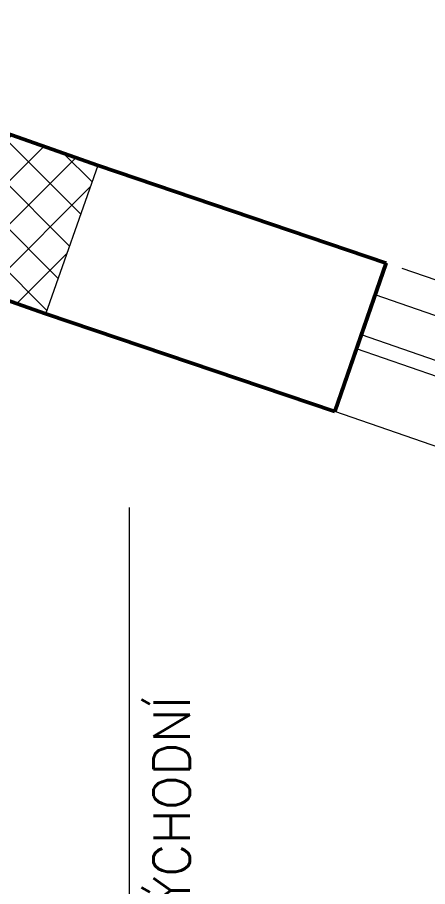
# Model space of a CAD drawing. Header units: millimetres. Extents: x 89194 to 559352, y -753138 to -204019.
# Drawn here: x 354084 to 355779, y -413281 to -409687 of the extents above; entities that cross this region are included whole.
import ezdxf

# ---------------------------------------------------------------- set-up
doc = ezdxf.new("R2010")
doc.units = ezdxf.units.MM
doc.header["$LTSCALE"] = 400
doc.linetypes.add('DIVIDE', pattern=[1.25, 0.5, -0.25, 0, -0.25, 0, -0.25])
for name, color, linetype, lineweight in [('RG_okna', 3, 'Continuous', 9), ('RG_popisy', 11, 'Continuous', 9), ('RG_rozhraní mater', 51, 'Continuous', 9), ('RG_zdivo nové', 1, 'Continuous', 50), ('RG_zdivo stávající', 30, 'Continuous', 50), ('RG_čerch 2', 6, 'DIVIDE', 9), ('RG_šrafy', 253, 'Continuous', 9)]:
    doc.layers.add(name, color=color, linetype=linetype, lineweight=lineweight)
doc.styles.get("Standard").update_dxf_attribs({"font": 'romans.shx', "height": 100})

# ---------------------------------------------------------------- blocks, each defined once
blk = doc.blocks.new('1800_2030_1050')
at = {"layer": 'RG_okna'}
for points in [[(118088.1, 2964.2), (119858.1, 2964.2)], [(118088.1, 2689.2), (119858.1, 2689.2)], [(118088.1, 2629.2), (119858.1, 2629.2)], [(118088.1, 2454.2), (119858.1, 2454.2)]]:
    blk.add_lwpolyline(points, dxfattribs=at)
at = {"layer": 'RG_zdivo stávající'}
for points in [[(118088.1, 2314.2), (118088.1, 2964.2)], [(119858.1, 2964.2), (119858.1, 2314.2)]]:
    blk.add_lwpolyline(points, dxfattribs=at)
at = {"layer": 'RG_čerch 2'}
blk.add_lwpolyline([(118088.1, 2314.2), (119858.1, 2314.2)], dxfattribs=at)

msp = doc.modelspace()

# ---------------------------------------------------------------- hatches: boundary and pattern name
at = {"layer": 'RG_šrafy'}
h = msp.add_hatch(dxfattribs=at)
h.set_pattern_fill('ANSI37', color=256, scale=40)
h.set_pattern_definition([(45, (-38756.65, -88521.15), (-89.80256, 89.80256), []), (135, (-38756.65, -88521.15), (-89.80256, -89.80256), [])])
h.paths.add_polyline_path([(352776.7, -559723.7), (352560.8, -560335.8), (352738.3, -560398.3), (352738.3, -560396.7), (354230.3, -560923.8), (354445.9, -560311.5)])
h.paths.add_polyline_path([(338061.1, -404661.8), (338099.3, -404553.4), (337599.9, -404377.5), (337384.1, -404990.7), (337775, -405128.3), (337883.5, -405166.5)])
h.paths.add_polyline_path([(340797.9, -405503.5), (340582, -406116.6), (341902.5, -406581.6), (342118.4, -405968.5)])
h.paths.add_polyline_path([(345448, -407140.8), (344127.5, -406675.8), (344098.1, -406759.1), (343911.6, -407288.9), (344548.3, -407514.9), (344848.3, -407620.5), (345232.1, -407753.9)])
h.paths.add_polyline_path([(346042.2, -407350), (347362.8, -407814.9), (347146.9, -408428), (345825.3, -407963.8)])
h.paths.add_polyline_path([(354417, -410298.6), (352747.9, -409711), (352532, -410324), (352738.3, -410396.7), (354201.5, -410911.9)])
h.paths.add_polyline_path([(334948.3, -479098.2), (334238.5, -479099.2), (334238.5, -479749.5), (334948.3, -479748.2)])
h.paths.add_polyline_path([(338921.8, -479844.1), (337601.3, -479379.1), (337384.1, -479995.6), (337775, -480129.4), (337774.9, -480129.4), (337882.3, -480167.3), (338705.8, -480457.2)])
h.paths.add_polyline_path([(345448.8, -482142.9), (344128.3, -481677.8), (343912.1, -482291.6), (344548.3, -482515.8), (344848.3, -482621.5), (345235.5, -482756.9)])
h.paths.add_polyline_path([(346061.9, -482358.8), (345846, -482971.9), (347166.5, -483436.9), (347382.4, -482823.9)])
h.paths.add_polyline_path([(350038, -483759.1), (349822, -484372.2), (351491.5, -484960.2), (351707.5, -484347.1)])
h.paths.add_polyline_path([(352776.7, -484723.7), (352561.3, -485335.4), (352738.3, -485397.7), (354230.3, -485924.7), (354446.2, -485311.7)])
h.paths.add_polyline_path([(334948.3, -554097.2), (334238.5, -554098.2), (334238.5, -554748.5), (334948.3, -554747.2)])
h.paths.add_polyline_path([(337601.3, -554378.1), (337385.3, -554991.1), (337385.3, -554991.2), (337775, -555128.4), (337883.3, -555166.6), (338705.8, -555456.2), (338921.8, -554843.1)])
h.paths.add_polyline_path([(345448.8, -557141.9), (344128.3, -556676.8), (343912.1, -557290.8), (344548.3, -557514.9), (344848.3, -557620.5), (345231.9, -557754.6)])
h.paths.add_polyline_path([(346061.9, -557357.8), (345846, -557970.9), (347166.5, -558436), (347382.4, -557822.9)])
h.paths.add_polyline_path([(350038, -558758.1), (349822, -559371.2), (351491.5, -559959.2), (351707.1, -559347), (351616.6, -559315.1)])
h.paths.add_polyline_path([(353364.6, -413013.3), (353364.6, -412587.3), (352952.5, -412587.3), (352952.5, -413013.3)])

# ---------------------------------------------------------------- linework, layer by layer
at = {"layer": 'RG_popisy'}
msp.add_lwpolyline([(354545.2, -411713.1), (354545.2, -414893.2), (354140, -414893.2)], dxfattribs=at)
at = {"layer": 'RG_rozhraní mater'}
msp.add_lwpolyline([(354201.5, -410911.9), (354417.4, -410297.5)], dxfattribs=at)
at = {"layer": 'RG_zdivo nové'}
for points in [[(354417.4, -410298.8), (352747.9, -409711)], [(352738.3, -410396.7), (354201.5, -410911.9)]]:
    msp.add_lwpolyline(points, dxfattribs=at)
at = {"layer": 'RG_zdivo stávající'}
for p, q in [((354417.4, -410298.8), (355608.4, -410702.4)), ((355608.4, -410702.4), (355395.7, -411316.6)), ((355395.7, -411316.6), (354201.5, -410911.9))]:
    msp.add_line(p, q, dxfattribs=at)

# ---------------------------------------------------------------- block references
at = {"layer": 'RG_okna', "rotation": 160.9015884288833}
msp.add_blockref('1800_2030_1050', (469626.4, -447732.1), dxfattribs=at)

# ---------------------------------------------------------------- texts
at = {"layer": 'RG_popisy', "ltscale": 0.1, "insert": (354646.2, -414358.4), "char_height": 150, "attachment_point": 1, "rotation": 90}
msp.add_mtext_dynamic_manual_height_columns('POHLED VÝCHODNÍ', width=2330.142, gutter_width=500, heights=[0], dxfattribs=at)

doc.saveas('drawing.dxf')
